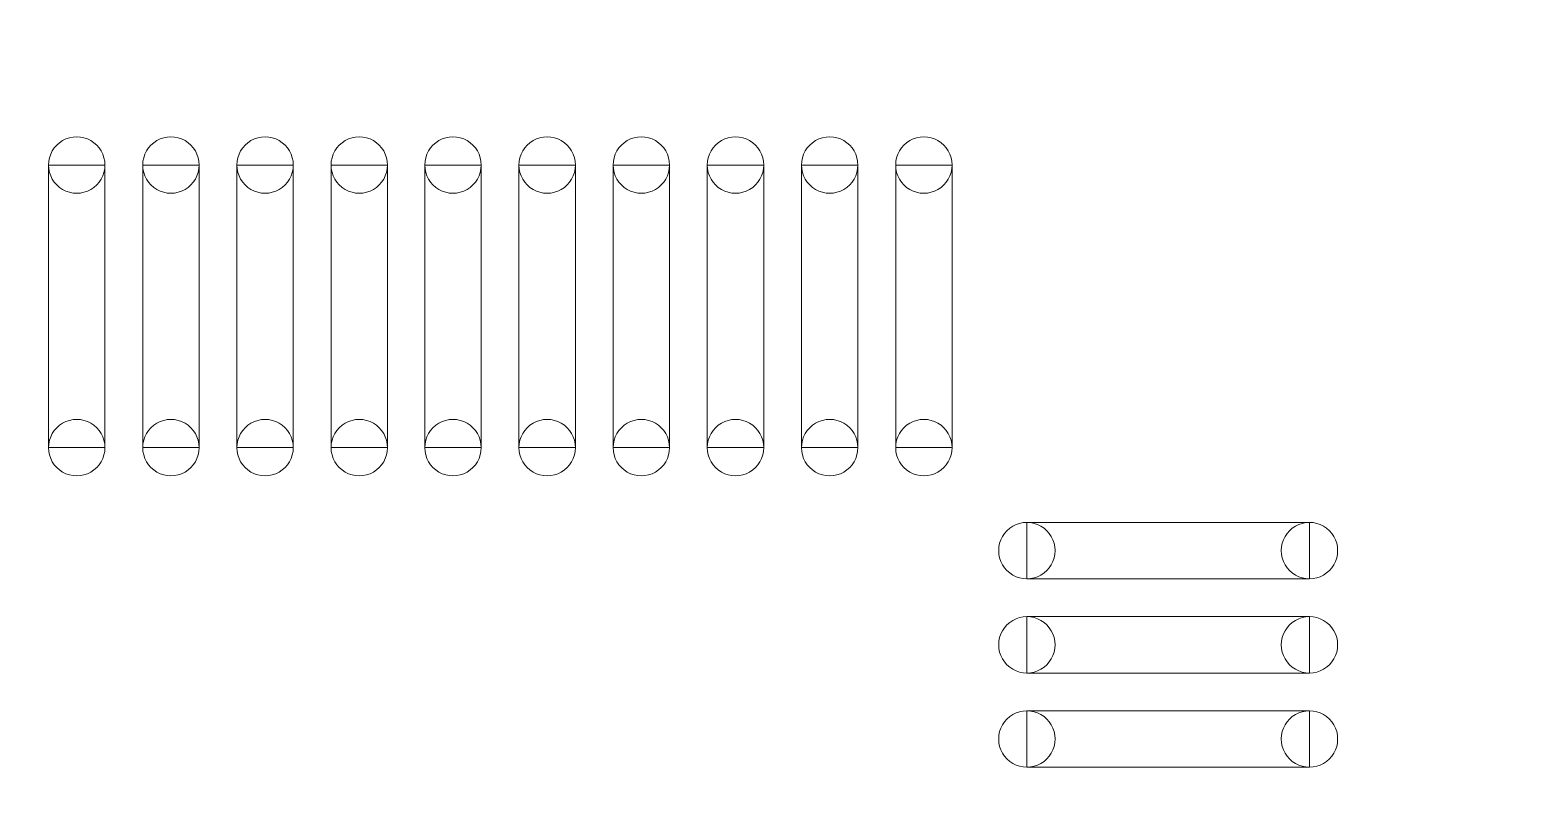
# Model space of a CAD drawing. Header units: millimetres. Extents: x -145 to 117, y -28 to 99.
# Drawn here: x 85.55 to 93.42, y 23.95 to 27.96 of the extents above; entities that cross this region are included whole.
import ezdxf

# ---------------------------------------------------------------- set-up
doc = ezdxf.new("R2010")
doc.units = ezdxf.units.MM
doc.header["$MEASUREMENT"] = 0
doc.layers.add('Layer 1', color=7, linetype='Continuous')

msp = doc.modelspace()

# ---------------------------------------------------------------- linework, layer by layer
at = {"layer": 'Layer 1', "color": 8, "lineweight": 9}
msp.add_open_spline([(117.0347, 99.4834), (117.0347, 99.4834), (-9.9653, 99.4834), (-9.9653, 99.4834), (-9.9653, 99.4834), (-9.9653, 99.4834), (-9.9653, -27.5166), (-9.9653, -27.5166), (-9.9653, -27.5166), (-9.9653, -27.5166), (117.0347, -27.5166), (117.0347, -27.5166), (117.0347, -27.5166), (117.0347, -27.5166), (117.0347, 99.4834), (117.0347, 99.4834)], degree=3, knots=[0, 0, 0, 0, 0.2, 0.2, 0.2, 0.2, 0.4, 0.4, 0.4, 0.4, 0.6, 0.6, 0.6, 0.6, 1, 1, 1, 1], dxfattribs=at)
at = {"layer": 'Layer 1', "lineweight": 9}
for points, knots in [([(85.6454, 27.2445), (85.6454, 27.2981), (85.6739, 27.3475), (85.7203, 27.3743), (85.7203, 27.3743), (85.7667, 27.4011), (85.8238, 27.4011), (85.8702, 27.3743), (85.8702, 27.3743), (85.9165, 27.3475), (85.9451, 27.2981), (85.9451, 27.2445)], [0, 0, 0, 0, 0.25, 0.25, 0.25, 0.25, 0.5, 0.5, 0.5, 0.5, 1, 1, 1, 1]), ([(86.1458, 27.2445), (86.1458, 27.2981), (86.1743, 27.3475), (86.2207, 27.3743), (86.2207, 27.3743), (86.2671, 27.4011), (86.3242, 27.4011), (86.3706, 27.3743), (86.3706, 27.3743), (86.4169, 27.3475), (86.4455, 27.2981), (86.4455, 27.2445)], [0, 0, 0, 0, 0.25, 0.25, 0.25, 0.25, 0.5, 0.5, 0.5, 0.5, 1, 1, 1, 1]), ([(86.6461, 27.2445), (86.6461, 27.2981), (86.6747, 27.3475), (86.7211, 27.3743), (86.7211, 27.3743), (86.7674, 27.4011), (86.8246, 27.4011), (86.8709, 27.3743), (86.8709, 27.3743), (86.9173, 27.3475), (86.9459, 27.2981), (86.9459, 27.2445)], [0, 0, 0, 0, 0.25, 0.25, 0.25, 0.25, 0.5, 0.5, 0.5, 0.5, 1, 1, 1, 1]), ([(87.1465, 27.2445), (87.1465, 27.2981), (87.1751, 27.3475), (87.2215, 27.3743), (87.2215, 27.3743), (87.2678, 27.4011), (87.3249, 27.4011), (87.3713, 27.3743), (87.3713, 27.3743), (87.4177, 27.3475), (87.4462, 27.2981), (87.4462, 27.2445)], [0, 0, 0, 0, 0.25, 0.25, 0.25, 0.25, 0.5, 0.5, 0.5, 0.5, 1, 1, 1, 1]), ([(87.6444, 27.2445), (87.6444, 27.2981), (87.6729, 27.3475), (87.7193, 27.3743), (87.7193, 27.3743), (87.7657, 27.4011), (87.8228, 27.4011), (87.8692, 27.3743), (87.8692, 27.3743), (87.9155, 27.3475), (87.9441, 27.2981), (87.9441, 27.2445)], [0, 0, 0, 0, 0.25, 0.25, 0.25, 0.25, 0.5, 0.5, 0.5, 0.5, 1, 1, 1, 1]), ([(88.1447, 27.2445), (88.1447, 27.2981), (88.1733, 27.3475), (88.2197, 27.3743), (88.2197, 27.3743), (88.266, 27.4011), (88.3232, 27.4011), (88.3695, 27.3743), (88.3695, 27.3743), (88.4159, 27.3475), (88.4445, 27.2981), (88.4445, 27.2445)], [0, 0, 0, 0, 0.25, 0.25, 0.25, 0.25, 0.5, 0.5, 0.5, 0.5, 1, 1, 1, 1]), ([(88.6451, 27.2445), (88.6451, 27.2981), (88.6737, 27.3475), (88.72, 27.3743), (88.72, 27.3743), (88.7664, 27.4011), (88.8235, 27.4011), (88.8699, 27.3743), (88.8699, 27.3743), (88.9163, 27.3475), (88.9448, 27.2981), (88.9448, 27.2445)], [0, 0, 0, 0, 0.25, 0.25, 0.25, 0.25, 0.5, 0.5, 0.5, 0.5, 1, 1, 1, 1]), ([(89.1455, 27.2445), (89.1455, 27.2981), (89.1741, 27.3475), (89.2204, 27.3743), (89.2204, 27.3743), (89.2668, 27.4011), (89.3239, 27.4011), (89.3703, 27.3743), (89.3703, 27.3743), (89.4167, 27.3475), (89.4452, 27.2981), (89.4452, 27.2445)], [0, 0, 0, 0, 0.25, 0.25, 0.25, 0.25, 0.5, 0.5, 0.5, 0.5, 1, 1, 1, 1]), ([(89.6459, 27.2445), (89.6459, 27.2981), (89.6744, 27.3475), (89.7208, 27.3743), (89.7208, 27.3743), (89.7672, 27.4011), (89.8243, 27.4011), (89.8707, 27.3743), (89.8707, 27.3743), (89.917, 27.3475), (89.9456, 27.2981), (89.9456, 27.2445)], [0, 0, 0, 0, 0.25, 0.25, 0.25, 0.25, 0.5, 0.5, 0.5, 0.5, 1, 1, 1, 1]), ([(90.1463, 27.2445), (90.1463, 27.2981), (90.1748, 27.3475), (90.2212, 27.3743), (90.2212, 27.3743), (90.2676, 27.4011), (90.3247, 27.4011), (90.371, 27.3743), (90.371, 27.3743), (90.4174, 27.3475), (90.446, 27.2981), (90.446, 27.2445)], [0, 0, 0, 0, 0.25, 0.25, 0.25, 0.25, 0.5, 0.5, 0.5, 0.5, 1, 1, 1, 1]), ([(85.9451, 25.7434), (85.9451, 25.7434), (85.6454, 25.7434), (85.6454, 25.7434), (85.6454, 25.7434), (85.6454, 25.7434), (85.6454, 27.2445), (85.6454, 27.2445), (85.6454, 27.2445), (85.6454, 27.2445), (85.9451, 27.2445), (85.9451, 27.2445), (85.9451, 27.2445), (85.9451, 27.2445), (85.9451, 25.7434), (85.9451, 25.7434)], [0, 0, 0, 0, 0.2, 0.2, 0.2, 0.2, 0.4, 0.4, 0.4, 0.4, 0.6, 0.6, 0.6, 0.6, 1, 1, 1, 1]), ([(85.9451, 27.2445), (85.9451, 27.191), (85.9165, 27.1415), (85.8702, 27.1147), (85.8702, 27.1147), (85.8238, 27.088), (85.7667, 27.088), (85.7203, 27.1147), (85.7203, 27.1147), (85.6739, 27.1415), (85.6454, 27.191), (85.6454, 27.2445)], [0, 0, 0, 0, 0.25, 0.25, 0.25, 0.25, 0.5, 0.5, 0.5, 0.5, 1, 1, 1, 1]), ([(85.7952, 27.2445), (85.7952, 27.2445), (85.7952, 27.2445), (85.7952, 27.2445), (85.7952, 27.2445), (85.7952, 27.2445), (85.7952, 27.2445), (85.7952, 27.2445), (85.7952, 27.2445), (85.7952, 27.2445), (85.7952, 27.2445), (85.7952, 27.2445)], [0, 0, 0, 0, 0.25, 0.25, 0.25, 0.25, 0.5, 0.5, 0.5, 0.5, 1, 1, 1, 1]), ([(85.7952, 27.2445), (85.7952, 27.2445), (85.7952, 27.2445), (85.7952, 27.2445), (85.7952, 27.2445), (85.7952, 27.2445), (85.7952, 27.2445), (85.7952, 27.2445), (85.7952, 27.2445), (85.7952, 27.2445), (85.7952, 27.2445), (85.7952, 27.2445)], [0, 0, 0, 0, 0.25, 0.25, 0.25, 0.25, 0.5, 0.5, 0.5, 0.5, 1, 1, 1, 1]), ([(86.4455, 25.7434), (86.4455, 25.7434), (86.1458, 25.7434), (86.1458, 25.7434), (86.1458, 25.7434), (86.1458, 25.7434), (86.1458, 27.2445), (86.1458, 27.2445), (86.1458, 27.2445), (86.1458, 27.2445), (86.4455, 27.2445), (86.4455, 27.2445), (86.4455, 27.2445), (86.4455, 27.2445), (86.4455, 25.7434), (86.4455, 25.7434)], [0, 0, 0, 0, 0.2, 0.2, 0.2, 0.2, 0.4, 0.4, 0.4, 0.4, 0.6, 0.6, 0.6, 0.6, 1, 1, 1, 1]), ([(86.4455, 27.2445), (86.4455, 27.191), (86.4169, 27.1415), (86.3706, 27.1147), (86.3706, 27.1147), (86.3242, 27.088), (86.2671, 27.088), (86.2207, 27.1147), (86.2207, 27.1147), (86.1743, 27.1415), (86.1458, 27.191), (86.1458, 27.2445)], [0, 0, 0, 0, 0.25, 0.25, 0.25, 0.25, 0.5, 0.5, 0.5, 0.5, 1, 1, 1, 1]), ([(86.2956, 27.2445), (86.2956, 27.2445), (86.2956, 27.2445), (86.2956, 27.2445), (86.2956, 27.2445), (86.2956, 27.2445), (86.2956, 27.2445), (86.2956, 27.2445), (86.2956, 27.2445), (86.2956, 27.2445), (86.2956, 27.2445), (86.2956, 27.2445)], [0, 0, 0, 0, 0.25, 0.25, 0.25, 0.25, 0.5, 0.5, 0.5, 0.5, 1, 1, 1, 1]), ([(86.2956, 27.2445), (86.2956, 27.2445), (86.2956, 27.2445), (86.2956, 27.2445), (86.2956, 27.2445), (86.2956, 27.2445), (86.2956, 27.2445), (86.2956, 27.2445), (86.2956, 27.2445), (86.2956, 27.2445), (86.2956, 27.2445), (86.2956, 27.2445)], [0, 0, 0, 0, 0.25, 0.25, 0.25, 0.25, 0.5, 0.5, 0.5, 0.5, 1, 1, 1, 1]), ([(86.9459, 25.7434), (86.9459, 25.7434), (86.6461, 25.7434), (86.6461, 25.7434), (86.6461, 25.7434), (86.6461, 25.7434), (86.6461, 27.2445), (86.6461, 27.2445), (86.6461, 27.2445), (86.6461, 27.2445), (86.9459, 27.2445), (86.9459, 27.2445), (86.9459, 27.2445), (86.9459, 27.2445), (86.9459, 25.7434), (86.9459, 25.7434)], [0, 0, 0, 0, 0.2, 0.2, 0.2, 0.2, 0.4, 0.4, 0.4, 0.4, 0.6, 0.6, 0.6, 0.6, 1, 1, 1, 1]), ([(86.9459, 27.2445), (86.9459, 27.191), (86.9173, 27.1415), (86.8709, 27.1147), (86.8709, 27.1147), (86.8246, 27.088), (86.7674, 27.088), (86.7211, 27.1147), (86.7211, 27.1147), (86.6747, 27.1415), (86.6461, 27.191), (86.6461, 27.2445)], [0, 0, 0, 0, 0.25, 0.25, 0.25, 0.25, 0.5, 0.5, 0.5, 0.5, 1, 1, 1, 1]), ([(86.796, 27.2445), (86.796, 27.2445), (86.796, 27.2445), (86.796, 27.2445), (86.796, 27.2445), (86.796, 27.2445), (86.796, 27.2445), (86.796, 27.2445), (86.796, 27.2445), (86.796, 27.2445), (86.796, 27.2445), (86.796, 27.2445)], [0, 0, 0, 0, 0.25, 0.25, 0.25, 0.25, 0.5, 0.5, 0.5, 0.5, 1, 1, 1, 1]), ([(86.796, 27.2445), (86.796, 27.2445), (86.796, 27.2445), (86.796, 27.2445), (86.796, 27.2445), (86.796, 27.2445), (86.796, 27.2445), (86.796, 27.2445), (86.796, 27.2445), (86.796, 27.2445), (86.796, 27.2445), (86.796, 27.2445)], [0, 0, 0, 0, 0.25, 0.25, 0.25, 0.25, 0.5, 0.5, 0.5, 0.5, 1, 1, 1, 1]), ([(87.4462, 25.7434), (87.4462, 25.7434), (87.1465, 25.7434), (87.1465, 25.7434), (87.1465, 25.7434), (87.1465, 25.7434), (87.1465, 27.2445), (87.1465, 27.2445), (87.1465, 27.2445), (87.1465, 27.2445), (87.4462, 27.2445), (87.4462, 27.2445), (87.4462, 27.2445), (87.4462, 27.2445), (87.4462, 25.7434), (87.4462, 25.7434)], [0, 0, 0, 0, 0.2, 0.2, 0.2, 0.2, 0.4, 0.4, 0.4, 0.4, 0.6, 0.6, 0.6, 0.6, 1, 1, 1, 1]), ([(87.4462, 27.2445), (87.4462, 27.191), (87.4177, 27.1415), (87.3713, 27.1147), (87.3713, 27.1147), (87.3249, 27.088), (87.2678, 27.088), (87.2215, 27.1147), (87.2215, 27.1147), (87.1751, 27.1415), (87.1465, 27.191), (87.1465, 27.2445)], [0, 0, 0, 0, 0.25, 0.25, 0.25, 0.25, 0.5, 0.5, 0.5, 0.5, 1, 1, 1, 1]), ([(87.2964, 27.2445), (87.2964, 27.2445), (87.2964, 27.2445), (87.2964, 27.2445), (87.2964, 27.2445), (87.2964, 27.2445), (87.2964, 27.2445), (87.2964, 27.2445), (87.2964, 27.2445), (87.2964, 27.2445), (87.2964, 27.2445), (87.2964, 27.2445)], [0, 0, 0, 0, 0.25, 0.25, 0.25, 0.25, 0.5, 0.5, 0.5, 0.5, 1, 1, 1, 1]), ([(87.2964, 27.2445), (87.2964, 27.2445), (87.2964, 27.2445), (87.2964, 27.2445), (87.2964, 27.2445), (87.2964, 27.2445), (87.2964, 27.2445), (87.2964, 27.2445), (87.2964, 27.2445), (87.2964, 27.2445), (87.2964, 27.2445), (87.2964, 27.2445)], [0, 0, 0, 0, 0.25, 0.25, 0.25, 0.25, 0.5, 0.5, 0.5, 0.5, 1, 1, 1, 1]), ([(87.9441, 25.7434), (87.9441, 25.7434), (87.6444, 25.7434), (87.6444, 25.7434), (87.6444, 25.7434), (87.6444, 25.7434), (87.6444, 27.2445), (87.6444, 27.2445), (87.6444, 27.2445), (87.6444, 27.2445), (87.9441, 27.2445), (87.9441, 27.2445), (87.9441, 27.2445), (87.9441, 27.2445), (87.9441, 25.7434), (87.9441, 25.7434)], [0, 0, 0, 0, 0.2, 0.2, 0.2, 0.2, 0.4, 0.4, 0.4, 0.4, 0.6, 0.6, 0.6, 0.6, 1, 1, 1, 1]), ([(87.9441, 27.2445), (87.9441, 27.191), (87.9155, 27.1415), (87.8692, 27.1147), (87.8692, 27.1147), (87.8228, 27.088), (87.7657, 27.088), (87.7193, 27.1147), (87.7193, 27.1147), (87.6729, 27.1415), (87.6444, 27.191), (87.6444, 27.2445)], [0, 0, 0, 0, 0.25, 0.25, 0.25, 0.25, 0.5, 0.5, 0.5, 0.5, 1, 1, 1, 1]), ([(87.7942, 27.2445), (87.7942, 27.2445), (87.7942, 27.2445), (87.7942, 27.2445), (87.7942, 27.2445), (87.7942, 27.2445), (87.7942, 27.2445), (87.7942, 27.2445), (87.7942, 27.2445), (87.7942, 27.2445), (87.7942, 27.2445), (87.7942, 27.2445)], [0, 0, 0, 0, 0.25, 0.25, 0.25, 0.25, 0.5, 0.5, 0.5, 0.5, 1, 1, 1, 1]), ([(87.7942, 27.2445), (87.7942, 27.2445), (87.7942, 27.2445), (87.7942, 27.2445), (87.7942, 27.2445), (87.7942, 27.2445), (87.7942, 27.2445), (87.7942, 27.2445), (87.7942, 27.2445), (87.7942, 27.2445), (87.7942, 27.2445), (87.7942, 27.2445)], [0, 0, 0, 0, 0.25, 0.25, 0.25, 0.25, 0.5, 0.5, 0.5, 0.5, 1, 1, 1, 1]), ([(88.4445, 25.7434), (88.4445, 25.7434), (88.1447, 25.7434), (88.1447, 25.7434), (88.1447, 25.7434), (88.1447, 25.7434), (88.1447, 27.2445), (88.1447, 27.2445), (88.1447, 27.2445), (88.1447, 27.2445), (88.4445, 27.2445), (88.4445, 27.2445), (88.4445, 27.2445), (88.4445, 27.2445), (88.4445, 25.7434), (88.4445, 25.7434)], [0, 0, 0, 0, 0.2, 0.2, 0.2, 0.2, 0.4, 0.4, 0.4, 0.4, 0.6, 0.6, 0.6, 0.6, 1, 1, 1, 1]), ([(88.4445, 27.2445), (88.4445, 27.191), (88.4159, 27.1415), (88.3695, 27.1147), (88.3695, 27.1147), (88.3232, 27.088), (88.266, 27.088), (88.2197, 27.1147), (88.2197, 27.1147), (88.1733, 27.1415), (88.1447, 27.191), (88.1447, 27.2445)], [0, 0, 0, 0, 0.25, 0.25, 0.25, 0.25, 0.5, 0.5, 0.5, 0.5, 1, 1, 1, 1]), ([(88.2946, 27.2445), (88.2946, 27.2445), (88.2946, 27.2445), (88.2946, 27.2445), (88.2946, 27.2445), (88.2946, 27.2445), (88.2946, 27.2445), (88.2946, 27.2445), (88.2946, 27.2445), (88.2946, 27.2445), (88.2946, 27.2445), (88.2946, 27.2445)], [0, 0, 0, 0, 0.25, 0.25, 0.25, 0.25, 0.5, 0.5, 0.5, 0.5, 1, 1, 1, 1]), ([(88.2946, 27.2445), (88.2946, 27.2445), (88.2946, 27.2445), (88.2946, 27.2445), (88.2946, 27.2445), (88.2946, 27.2445), (88.2946, 27.2445), (88.2946, 27.2445), (88.2946, 27.2445), (88.2946, 27.2445), (88.2946, 27.2445), (88.2946, 27.2445)], [0, 0, 0, 0, 0.25, 0.25, 0.25, 0.25, 0.5, 0.5, 0.5, 0.5, 1, 1, 1, 1]), ([(88.9448, 25.7434), (88.9448, 25.7434), (88.6451, 25.7434), (88.6451, 25.7434), (88.6451, 25.7434), (88.6451, 25.7434), (88.6451, 27.2445), (88.6451, 27.2445), (88.6451, 27.2445), (88.6451, 27.2445), (88.9448, 27.2445), (88.9448, 27.2445), (88.9448, 27.2445), (88.9448, 27.2445), (88.9448, 25.7434), (88.9448, 25.7434)], [0, 0, 0, 0, 0.2, 0.2, 0.2, 0.2, 0.4, 0.4, 0.4, 0.4, 0.6, 0.6, 0.6, 0.6, 1, 1, 1, 1]), ([(88.9448, 27.2445), (88.9448, 27.191), (88.9163, 27.1415), (88.8699, 27.1147), (88.8699, 27.1147), (88.8235, 27.088), (88.7664, 27.088), (88.72, 27.1147), (88.72, 27.1147), (88.6737, 27.1415), (88.6451, 27.191), (88.6451, 27.2445)], [0, 0, 0, 0, 0.25, 0.25, 0.25, 0.25, 0.5, 0.5, 0.5, 0.5, 1, 1, 1, 1]), ([(88.795, 27.2445), (88.795, 27.2445), (88.795, 27.2445), (88.795, 27.2445), (88.795, 27.2445), (88.795, 27.2445), (88.795, 27.2445), (88.795, 27.2445), (88.795, 27.2445), (88.795, 27.2445), (88.795, 27.2445), (88.795, 27.2445)], [0, 0, 0, 0, 0.25, 0.25, 0.25, 0.25, 0.5, 0.5, 0.5, 0.5, 1, 1, 1, 1]), ([(88.795, 27.2445), (88.795, 27.2445), (88.795, 27.2445), (88.795, 27.2445), (88.795, 27.2445), (88.795, 27.2445), (88.795, 27.2445), (88.795, 27.2445), (88.795, 27.2445), (88.795, 27.2445), (88.795, 27.2445), (88.795, 27.2445)], [0, 0, 0, 0, 0.25, 0.25, 0.25, 0.25, 0.5, 0.5, 0.5, 0.5, 1, 1, 1, 1]), ([(89.4452, 25.7434), (89.4452, 25.7434), (89.1455, 25.7434), (89.1455, 25.7434), (89.1455, 25.7434), (89.1455, 25.7434), (89.1455, 27.2445), (89.1455, 27.2445), (89.1455, 27.2445), (89.1455, 27.2445), (89.4452, 27.2445), (89.4452, 27.2445), (89.4452, 27.2445), (89.4452, 27.2445), (89.4452, 25.7434), (89.4452, 25.7434)], [0, 0, 0, 0, 0.2, 0.2, 0.2, 0.2, 0.4, 0.4, 0.4, 0.4, 0.6, 0.6, 0.6, 0.6, 1, 1, 1, 1]), ([(89.4452, 27.2445), (89.4452, 27.191), (89.4167, 27.1415), (89.3703, 27.1147), (89.3703, 27.1147), (89.3239, 27.088), (89.2668, 27.088), (89.2204, 27.1147), (89.2204, 27.1147), (89.1741, 27.1415), (89.1455, 27.191), (89.1455, 27.2445)], [0, 0, 0, 0, 0.25, 0.25, 0.25, 0.25, 0.5, 0.5, 0.5, 0.5, 1, 1, 1, 1]), ([(89.2954, 27.2445), (89.2954, 27.2445), (89.2954, 27.2445), (89.2954, 27.2445), (89.2954, 27.2445), (89.2954, 27.2445), (89.2954, 27.2445), (89.2954, 27.2445), (89.2954, 27.2445), (89.2954, 27.2445), (89.2954, 27.2445), (89.2954, 27.2445)], [0, 0, 0, 0, 0.25, 0.25, 0.25, 0.25, 0.5, 0.5, 0.5, 0.5, 1, 1, 1, 1]), ([(89.2954, 27.2445), (89.2954, 27.2445), (89.2954, 27.2445), (89.2954, 27.2445), (89.2954, 27.2445), (89.2954, 27.2445), (89.2954, 27.2445), (89.2954, 27.2445), (89.2954, 27.2445), (89.2954, 27.2445), (89.2954, 27.2445), (89.2954, 27.2445)], [0, 0, 0, 0, 0.25, 0.25, 0.25, 0.25, 0.5, 0.5, 0.5, 0.5, 1, 1, 1, 1]), ([(89.9456, 25.7434), (89.9456, 25.7434), (89.6459, 25.7434), (89.6459, 25.7434), (89.6459, 25.7434), (89.6459, 25.7434), (89.6459, 27.2445), (89.6459, 27.2445), (89.6459, 27.2445), (89.6459, 27.2445), (89.9456, 27.2445), (89.9456, 27.2445), (89.9456, 27.2445), (89.9456, 27.2445), (89.9456, 25.7434), (89.9456, 25.7434)], [0, 0, 0, 0, 0.2, 0.2, 0.2, 0.2, 0.4, 0.4, 0.4, 0.4, 0.6, 0.6, 0.6, 0.6, 1, 1, 1, 1]), ([(89.9456, 27.2445), (89.9456, 27.191), (89.917, 27.1415), (89.8707, 27.1147), (89.8707, 27.1147), (89.8243, 27.088), (89.7672, 27.088), (89.7208, 27.1147), (89.7208, 27.1147), (89.6744, 27.1415), (89.6459, 27.191), (89.6459, 27.2445)], [0, 0, 0, 0, 0.25, 0.25, 0.25, 0.25, 0.5, 0.5, 0.5, 0.5, 1, 1, 1, 1]), ([(89.7957, 27.2445), (89.7957, 27.2445), (89.7957, 27.2445), (89.7957, 27.2445), (89.7957, 27.2445), (89.7957, 27.2445), (89.7957, 27.2445), (89.7957, 27.2445), (89.7957, 27.2445), (89.7957, 27.2445), (89.7957, 27.2445), (89.7957, 27.2445)], [0, 0, 0, 0, 0.25, 0.25, 0.25, 0.25, 0.5, 0.5, 0.5, 0.5, 1, 1, 1, 1]), ([(89.7957, 27.2445), (89.7957, 27.2445), (89.7957, 27.2445), (89.7957, 27.2445), (89.7957, 27.2445), (89.7957, 27.2445), (89.7957, 27.2445), (89.7957, 27.2445), (89.7957, 27.2445), (89.7957, 27.2445), (89.7957, 27.2445), (89.7957, 27.2445)], [0, 0, 0, 0, 0.25, 0.25, 0.25, 0.25, 0.5, 0.5, 0.5, 0.5, 1, 1, 1, 1]), ([(90.446, 25.7434), (90.446, 25.7434), (90.1463, 25.7434), (90.1463, 25.7434), (90.1463, 25.7434), (90.1463, 25.7434), (90.1463, 27.2445), (90.1463, 27.2445), (90.1463, 27.2445), (90.1463, 27.2445), (90.446, 27.2445), (90.446, 27.2445), (90.446, 27.2445), (90.446, 27.2445), (90.446, 25.7434), (90.446, 25.7434)], [0, 0, 0, 0, 0.2, 0.2, 0.2, 0.2, 0.4, 0.4, 0.4, 0.4, 0.6, 0.6, 0.6, 0.6, 1, 1, 1, 1]), ([(90.446, 27.2445), (90.446, 27.191), (90.4174, 27.1415), (90.371, 27.1147), (90.371, 27.1147), (90.3247, 27.088), (90.2676, 27.088), (90.2212, 27.1147), (90.2212, 27.1147), (90.1748, 27.1415), (90.1463, 27.191), (90.1463, 27.2445)], [0, 0, 0, 0, 0.25, 0.25, 0.25, 0.25, 0.5, 0.5, 0.5, 0.5, 1, 1, 1, 1]), ([(90.2961, 27.2445), (90.2961, 27.2445), (90.2961, 27.2445), (90.2961, 27.2445), (90.2961, 27.2445), (90.2961, 27.2445), (90.2961, 27.2445), (90.2961, 27.2445), (90.2961, 27.2445), (90.2961, 27.2445), (90.2961, 27.2445), (90.2961, 27.2445)], [0, 0, 0, 0, 0.25, 0.25, 0.25, 0.25, 0.5, 0.5, 0.5, 0.5, 1, 1, 1, 1]), ([(90.2961, 27.2445), (90.2961, 27.2445), (90.2961, 27.2445), (90.2961, 27.2445), (90.2961, 27.2445), (90.2961, 27.2445), (90.2961, 27.2445), (90.2961, 27.2445), (90.2961, 27.2445), (90.2961, 27.2445), (90.2961, 27.2445), (90.2961, 27.2445)], [0, 0, 0, 0, 0.25, 0.25, 0.25, 0.25, 0.5, 0.5, 0.5, 0.5, 1, 1, 1, 1]), ([(85.6454, 25.7434), (85.6454, 25.7969), (85.6739, 25.8464), (85.7203, 25.8732), (85.7203, 25.8732), (85.7667, 25.8999), (85.8238, 25.8999), (85.8702, 25.8732), (85.8702, 25.8732), (85.9165, 25.8464), (85.9451, 25.7969), (85.9451, 25.7434)], [0, 0, 0, 0, 0.25, 0.25, 0.25, 0.25, 0.5, 0.5, 0.5, 0.5, 1, 1, 1, 1]), ([(86.1458, 25.7434), (86.1458, 25.7969), (86.1743, 25.8464), (86.2207, 25.8732), (86.2207, 25.8732), (86.2671, 25.8999), (86.3242, 25.8999), (86.3706, 25.8732), (86.3706, 25.8732), (86.4169, 25.8464), (86.4455, 25.7969), (86.4455, 25.7434)], [0, 0, 0, 0, 0.25, 0.25, 0.25, 0.25, 0.5, 0.5, 0.5, 0.5, 1, 1, 1, 1]), ([(86.6461, 25.7434), (86.6461, 25.7969), (86.6747, 25.8464), (86.7211, 25.8732), (86.7211, 25.8732), (86.7674, 25.8999), (86.8246, 25.8999), (86.8709, 25.8732), (86.8709, 25.8732), (86.9173, 25.8464), (86.9459, 25.7969), (86.9459, 25.7434)], [0, 0, 0, 0, 0.25, 0.25, 0.25, 0.25, 0.5, 0.5, 0.5, 0.5, 1, 1, 1, 1]), ([(87.1465, 25.7434), (87.1465, 25.7969), (87.1751, 25.8464), (87.2215, 25.8732), (87.2215, 25.8732), (87.2678, 25.8999), (87.3249, 25.8999), (87.3713, 25.8732), (87.3713, 25.8732), (87.4177, 25.8464), (87.4462, 25.7969), (87.4462, 25.7434)], [0, 0, 0, 0, 0.25, 0.25, 0.25, 0.25, 0.5, 0.5, 0.5, 0.5, 1, 1, 1, 1]), ([(87.6444, 25.7434), (87.6444, 25.7969), (87.6729, 25.8464), (87.7193, 25.8732), (87.7193, 25.8732), (87.7657, 25.8999), (87.8228, 25.8999), (87.8692, 25.8732), (87.8692, 25.8732), (87.9155, 25.8464), (87.9441, 25.7969), (87.9441, 25.7434)], [0, 0, 0, 0, 0.25, 0.25, 0.25, 0.25, 0.5, 0.5, 0.5, 0.5, 1, 1, 1, 1]), ([(88.1447, 25.7434), (88.1447, 25.7969), (88.1733, 25.8464), (88.2197, 25.8732), (88.2197, 25.8732), (88.266, 25.8999), (88.3232, 25.8999), (88.3695, 25.8732), (88.3695, 25.8732), (88.4159, 25.8464), (88.4445, 25.7969), (88.4445, 25.7434)], [0, 0, 0, 0, 0.25, 0.25, 0.25, 0.25, 0.5, 0.5, 0.5, 0.5, 1, 1, 1, 1]), ([(88.6451, 25.7434), (88.6451, 25.7969), (88.6737, 25.8464), (88.72, 25.8732), (88.72, 25.8732), (88.7664, 25.8999), (88.8235, 25.8999), (88.8699, 25.8732), (88.8699, 25.8732), (88.9163, 25.8464), (88.9448, 25.7969), (88.9448, 25.7434)], [0, 0, 0, 0, 0.25, 0.25, 0.25, 0.25, 0.5, 0.5, 0.5, 0.5, 1, 1, 1, 1]), ([(89.1455, 25.7434), (89.1455, 25.7969), (89.1741, 25.8464), (89.2204, 25.8732), (89.2204, 25.8732), (89.2668, 25.8999), (89.3239, 25.8999), (89.3703, 25.8732), (89.3703, 25.8732), (89.4167, 25.8464), (89.4452, 25.7969), (89.4452, 25.7434)], [0, 0, 0, 0, 0.25, 0.25, 0.25, 0.25, 0.5, 0.5, 0.5, 0.5, 1, 1, 1, 1]), ([(89.6459, 25.7434), (89.6459, 25.7969), (89.6744, 25.8464), (89.7208, 25.8732), (89.7208, 25.8732), (89.7672, 25.8999), (89.8243, 25.8999), (89.8707, 25.8732), (89.8707, 25.8732), (89.917, 25.8464), (89.9456, 25.7969), (89.9456, 25.7434)], [0, 0, 0, 0, 0.25, 0.25, 0.25, 0.25, 0.5, 0.5, 0.5, 0.5, 1, 1, 1, 1]), ([(90.1463, 25.7434), (90.1463, 25.7969), (90.1748, 25.8464), (90.2212, 25.8732), (90.2212, 25.8732), (90.2676, 25.8999), (90.3247, 25.8999), (90.371, 25.8732), (90.371, 25.8732), (90.4174, 25.8464), (90.446, 25.7969), (90.446, 25.7434)], [0, 0, 0, 0, 0.25, 0.25, 0.25, 0.25, 0.5, 0.5, 0.5, 0.5, 1, 1, 1, 1]), ([(85.9451, 25.7434), (85.9451, 25.6899), (85.9165, 25.6404), (85.8702, 25.6136), (85.8702, 25.6136), (85.8238, 25.5868), (85.7667, 25.5868), (85.7203, 25.6136), (85.7203, 25.6136), (85.6739, 25.6404), (85.6454, 25.6899), (85.6454, 25.7434)], [0, 0, 0, 0, 0.25, 0.25, 0.25, 0.25, 0.5, 0.5, 0.5, 0.5, 1, 1, 1, 1]), ([(85.7952, 25.7434), (85.7952, 25.7434), (85.7952, 25.7434), (85.7952, 25.7434), (85.7952, 25.7434), (85.7952, 25.7434), (85.7952, 25.7434), (85.7952, 25.7434), (85.7952, 25.7434), (85.7952, 25.7434), (85.7952, 25.7434), (85.7952, 25.7434)], [0, 0, 0, 0, 0.25, 0.25, 0.25, 0.25, 0.5, 0.5, 0.5, 0.5, 1, 1, 1, 1]), ([(85.7952, 25.7434), (85.7952, 25.7434), (85.7952, 25.7434), (85.7952, 25.7434), (85.7952, 25.7434), (85.7952, 25.7434), (85.7952, 25.7434), (85.7952, 25.7434), (85.7952, 25.7434), (85.7952, 25.7434), (85.7952, 25.7434), (85.7952, 25.7434)], [0, 0, 0, 0, 0.25, 0.25, 0.25, 0.25, 0.5, 0.5, 0.5, 0.5, 1, 1, 1, 1]), ([(86.4455, 25.7434), (86.4455, 25.6899), (86.4169, 25.6404), (86.3706, 25.6136), (86.3706, 25.6136), (86.3242, 25.5868), (86.2671, 25.5868), (86.2207, 25.6136), (86.2207, 25.6136), (86.1743, 25.6404), (86.1458, 25.6899), (86.1458, 25.7434)], [0, 0, 0, 0, 0.25, 0.25, 0.25, 0.25, 0.5, 0.5, 0.5, 0.5, 1, 1, 1, 1]), ([(86.2956, 25.7434), (86.2956, 25.7434), (86.2956, 25.7434), (86.2956, 25.7434), (86.2956, 25.7434), (86.2956, 25.7434), (86.2956, 25.7434), (86.2956, 25.7434), (86.2956, 25.7434), (86.2956, 25.7434), (86.2956, 25.7434), (86.2956, 25.7434)], [0, 0, 0, 0, 0.25, 0.25, 0.25, 0.25, 0.5, 0.5, 0.5, 0.5, 1, 1, 1, 1]), ([(86.2956, 25.7434), (86.2956, 25.7434), (86.2956, 25.7434), (86.2956, 25.7434), (86.2956, 25.7434), (86.2956, 25.7434), (86.2956, 25.7434), (86.2956, 25.7434), (86.2956, 25.7434), (86.2956, 25.7434), (86.2956, 25.7434), (86.2956, 25.7434)], [0, 0, 0, 0, 0.25, 0.25, 0.25, 0.25, 0.5, 0.5, 0.5, 0.5, 1, 1, 1, 1]), ([(86.9459, 25.7434), (86.9459, 25.6899), (86.9173, 25.6404), (86.8709, 25.6136), (86.8709, 25.6136), (86.8246, 25.5868), (86.7674, 25.5868), (86.7211, 25.6136), (86.7211, 25.6136), (86.6747, 25.6404), (86.6461, 25.6899), (86.6461, 25.7434)], [0, 0, 0, 0, 0.25, 0.25, 0.25, 0.25, 0.5, 0.5, 0.5, 0.5, 1, 1, 1, 1]), ([(86.796, 25.7434), (86.796, 25.7434), (86.796, 25.7434), (86.796, 25.7434), (86.796, 25.7434), (86.796, 25.7434), (86.796, 25.7434), (86.796, 25.7434), (86.796, 25.7434), (86.796, 25.7434), (86.796, 25.7434), (86.796, 25.7434)], [0, 0, 0, 0, 0.25, 0.25, 0.25, 0.25, 0.5, 0.5, 0.5, 0.5, 1, 1, 1, 1]), ([(86.796, 25.7434), (86.796, 25.7434), (86.796, 25.7434), (86.796, 25.7434), (86.796, 25.7434), (86.796, 25.7434), (86.796, 25.7434), (86.796, 25.7434), (86.796, 25.7434), (86.796, 25.7434), (86.796, 25.7434), (86.796, 25.7434)], [0, 0, 0, 0, 0.25, 0.25, 0.25, 0.25, 0.5, 0.5, 0.5, 0.5, 1, 1, 1, 1]), ([(87.4462, 25.7434), (87.4462, 25.6899), (87.4177, 25.6404), (87.3713, 25.6136), (87.3713, 25.6136), (87.3249, 25.5868), (87.2678, 25.5868), (87.2215, 25.6136), (87.2215, 25.6136), (87.1751, 25.6404), (87.1465, 25.6899), (87.1465, 25.7434)], [0, 0, 0, 0, 0.25, 0.25, 0.25, 0.25, 0.5, 0.5, 0.5, 0.5, 1, 1, 1, 1]), ([(87.2964, 25.7434), (87.2964, 25.7434), (87.2964, 25.7434), (87.2964, 25.7434), (87.2964, 25.7434), (87.2964, 25.7434), (87.2964, 25.7434), (87.2964, 25.7434), (87.2964, 25.7434), (87.2964, 25.7434), (87.2964, 25.7434), (87.2964, 25.7434)], [0, 0, 0, 0, 0.25, 0.25, 0.25, 0.25, 0.5, 0.5, 0.5, 0.5, 1, 1, 1, 1]), ([(87.2964, 25.7434), (87.2964, 25.7434), (87.2964, 25.7434), (87.2964, 25.7434), (87.2964, 25.7434), (87.2964, 25.7434), (87.2964, 25.7434), (87.2964, 25.7434), (87.2964, 25.7434), (87.2964, 25.7434), (87.2964, 25.7434), (87.2964, 25.7434)], [0, 0, 0, 0, 0.25, 0.25, 0.25, 0.25, 0.5, 0.5, 0.5, 0.5, 1, 1, 1, 1]), ([(87.9441, 25.7434), (87.9441, 25.6899), (87.9155, 25.6404), (87.8692, 25.6136), (87.8692, 25.6136), (87.8228, 25.5868), (87.7657, 25.5868), (87.7193, 25.6136), (87.7193, 25.6136), (87.6729, 25.6404), (87.6444, 25.6899), (87.6444, 25.7434)], [0, 0, 0, 0, 0.25, 0.25, 0.25, 0.25, 0.5, 0.5, 0.5, 0.5, 1, 1, 1, 1]), ([(87.7942, 25.7434), (87.7942, 25.7434), (87.7942, 25.7434), (87.7942, 25.7434), (87.7942, 25.7434), (87.7942, 25.7434), (87.7942, 25.7434), (87.7942, 25.7434), (87.7942, 25.7434), (87.7942, 25.7434), (87.7942, 25.7434), (87.7942, 25.7434)], [0, 0, 0, 0, 0.25, 0.25, 0.25, 0.25, 0.5, 0.5, 0.5, 0.5, 1, 1, 1, 1]), ([(87.7942, 25.7434), (87.7942, 25.7434), (87.7942, 25.7434), (87.7942, 25.7434), (87.7942, 25.7434), (87.7942, 25.7434), (87.7942, 25.7434), (87.7942, 25.7434), (87.7942, 25.7434), (87.7942, 25.7434), (87.7942, 25.7434), (87.7942, 25.7434)], [0, 0, 0, 0, 0.25, 0.25, 0.25, 0.25, 0.5, 0.5, 0.5, 0.5, 1, 1, 1, 1]), ([(88.4445, 25.7434), (88.4445, 25.6899), (88.4159, 25.6404), (88.3695, 25.6136), (88.3695, 25.6136), (88.3232, 25.5868), (88.266, 25.5868), (88.2197, 25.6136), (88.2197, 25.6136), (88.1733, 25.6404), (88.1447, 25.6899), (88.1447, 25.7434)], [0, 0, 0, 0, 0.25, 0.25, 0.25, 0.25, 0.5, 0.5, 0.5, 0.5, 1, 1, 1, 1]), ([(88.2946, 25.7434), (88.2946, 25.7434), (88.2946, 25.7434), (88.2946, 25.7434), (88.2946, 25.7434), (88.2946, 25.7434), (88.2946, 25.7434), (88.2946, 25.7434), (88.2946, 25.7434), (88.2946, 25.7434), (88.2946, 25.7434), (88.2946, 25.7434)], [0, 0, 0, 0, 0.25, 0.25, 0.25, 0.25, 0.5, 0.5, 0.5, 0.5, 1, 1, 1, 1]), ([(88.2946, 25.7434), (88.2946, 25.7434), (88.2946, 25.7434), (88.2946, 25.7434), (88.2946, 25.7434), (88.2946, 25.7434), (88.2946, 25.7434), (88.2946, 25.7434), (88.2946, 25.7434), (88.2946, 25.7434), (88.2946, 25.7434), (88.2946, 25.7434)], [0, 0, 0, 0, 0.25, 0.25, 0.25, 0.25, 0.5, 0.5, 0.5, 0.5, 1, 1, 1, 1]), ([(88.9448, 25.7434), (88.9448, 25.6899), (88.9163, 25.6404), (88.8699, 25.6136), (88.8699, 25.6136), (88.8235, 25.5868), (88.7664, 25.5868), (88.72, 25.6136), (88.72, 25.6136), (88.6737, 25.6404), (88.6451, 25.6899), (88.6451, 25.7434)], [0, 0, 0, 0, 0.25, 0.25, 0.25, 0.25, 0.5, 0.5, 0.5, 0.5, 1, 1, 1, 1]), ([(88.795, 25.7434), (88.795, 25.7434), (88.795, 25.7434), (88.795, 25.7434), (88.795, 25.7434), (88.795, 25.7434), (88.795, 25.7434), (88.795, 25.7434), (88.795, 25.7434), (88.795, 25.7434), (88.795, 25.7434), (88.795, 25.7434)], [0, 0, 0, 0, 0.25, 0.25, 0.25, 0.25, 0.5, 0.5, 0.5, 0.5, 1, 1, 1, 1]), ([(88.795, 25.7434), (88.795, 25.7434), (88.795, 25.7434), (88.795, 25.7434), (88.795, 25.7434), (88.795, 25.7434), (88.795, 25.7434), (88.795, 25.7434), (88.795, 25.7434), (88.795, 25.7434), (88.795, 25.7434), (88.795, 25.7434)], [0, 0, 0, 0, 0.25, 0.25, 0.25, 0.25, 0.5, 0.5, 0.5, 0.5, 1, 1, 1, 1]), ([(89.4452, 25.7434), (89.4452, 25.6899), (89.4167, 25.6404), (89.3703, 25.6136), (89.3703, 25.6136), (89.3239, 25.5868), (89.2668, 25.5868), (89.2204, 25.6136), (89.2204, 25.6136), (89.1741, 25.6404), (89.1455, 25.6899), (89.1455, 25.7434)], [0, 0, 0, 0, 0.25, 0.25, 0.25, 0.25, 0.5, 0.5, 0.5, 0.5, 1, 1, 1, 1]), ([(89.2954, 25.7434), (89.2954, 25.7434), (89.2954, 25.7434), (89.2954, 25.7434), (89.2954, 25.7434), (89.2954, 25.7434), (89.2954, 25.7434), (89.2954, 25.7434), (89.2954, 25.7434), (89.2954, 25.7434), (89.2954, 25.7434), (89.2954, 25.7434)], [0, 0, 0, 0, 0.25, 0.25, 0.25, 0.25, 0.5, 0.5, 0.5, 0.5, 1, 1, 1, 1]), ([(89.2954, 25.7434), (89.2954, 25.7434), (89.2954, 25.7434), (89.2954, 25.7434), (89.2954, 25.7434), (89.2954, 25.7434), (89.2954, 25.7434), (89.2954, 25.7434), (89.2954, 25.7434), (89.2954, 25.7434), (89.2954, 25.7434), (89.2954, 25.7434)], [0, 0, 0, 0, 0.25, 0.25, 0.25, 0.25, 0.5, 0.5, 0.5, 0.5, 1, 1, 1, 1]), ([(89.9456, 25.7434), (89.9456, 25.6899), (89.917, 25.6404), (89.8707, 25.6136), (89.8707, 25.6136), (89.8243, 25.5868), (89.7672, 25.5868), (89.7208, 25.6136), (89.7208, 25.6136), (89.6744, 25.6404), (89.6459, 25.6899), (89.6459, 25.7434)], [0, 0, 0, 0, 0.25, 0.25, 0.25, 0.25, 0.5, 0.5, 0.5, 0.5, 1, 1, 1, 1]), ([(89.7957, 25.7434), (89.7957, 25.7434), (89.7957, 25.7434), (89.7957, 25.7434), (89.7957, 25.7434), (89.7957, 25.7434), (89.7957, 25.7434), (89.7957, 25.7434), (89.7957, 25.7434), (89.7957, 25.7434), (89.7957, 25.7434), (89.7957, 25.7434)], [0, 0, 0, 0, 0.25, 0.25, 0.25, 0.25, 0.5, 0.5, 0.5, 0.5, 1, 1, 1, 1]), ([(89.7957, 25.7434), (89.7957, 25.7434), (89.7957, 25.7434), (89.7957, 25.7434), (89.7957, 25.7434), (89.7957, 25.7434), (89.7957, 25.7434), (89.7957, 25.7434), (89.7957, 25.7434), (89.7957, 25.7434), (89.7957, 25.7434), (89.7957, 25.7434)], [0, 0, 0, 0, 0.25, 0.25, 0.25, 0.25, 0.5, 0.5, 0.5, 0.5, 1, 1, 1, 1]), ([(90.446, 25.7434), (90.446, 25.6899), (90.4174, 25.6404), (90.371, 25.6136), (90.371, 25.6136), (90.3247, 25.5868), (90.2676, 25.5868), (90.2212, 25.6136), (90.2212, 25.6136), (90.1748, 25.6404), (90.1463, 25.6899), (90.1463, 25.7434)], [0, 0, 0, 0, 0.25, 0.25, 0.25, 0.25, 0.5, 0.5, 0.5, 0.5, 1, 1, 1, 1]), ([(90.2961, 25.7434), (90.2961, 25.7434), (90.2961, 25.7434), (90.2961, 25.7434), (90.2961, 25.7434), (90.2961, 25.7434), (90.2961, 25.7434), (90.2961, 25.7434), (90.2961, 25.7434), (90.2961, 25.7434), (90.2961, 25.7434), (90.2961, 25.7434)], [0, 0, 0, 0, 0.25, 0.25, 0.25, 0.25, 0.5, 0.5, 0.5, 0.5, 1, 1, 1, 1]), ([(90.2961, 25.7434), (90.2961, 25.7434), (90.2961, 25.7434), (90.2961, 25.7434), (90.2961, 25.7434), (90.2961, 25.7434), (90.2961, 25.7434), (90.2961, 25.7434), (90.2961, 25.7434), (90.2961, 25.7434), (90.2961, 25.7434), (90.2961, 25.7434)], [0, 0, 0, 0, 0.25, 0.25, 0.25, 0.25, 0.5, 0.5, 0.5, 0.5, 1, 1, 1, 1]), ([(90.6936, 25.196), (90.6936, 25.2496), (90.7222, 25.299), (90.7686, 25.3258), (90.7686, 25.3258), (90.8149, 25.3526), (90.8721, 25.3526), (90.9184, 25.3258), (90.9184, 25.3258), (90.9648, 25.299), (90.9934, 25.2496), (90.9934, 25.196)], [0, 0, 0, 0, 0.25, 0.25, 0.25, 0.25, 0.5, 0.5, 0.5, 0.5, 1, 1, 1, 1]), ([(92.1948, 25.196), (92.1948, 25.2496), (92.2233, 25.299), (92.2697, 25.3258), (92.2697, 25.3258), (92.3161, 25.3526), (92.3732, 25.3526), (92.4196, 25.3258), (92.4196, 25.3258), (92.4659, 25.299), (92.4945, 25.2496), (92.4945, 25.196)], [0, 0, 0, 0, 0.25, 0.25, 0.25, 0.25, 0.5, 0.5, 0.5, 0.5, 1, 1, 1, 1]), ([(90.8435, 25.0462), (90.8435, 25.0462), (90.8435, 25.3459), (90.8435, 25.3459), (90.8435, 25.3459), (90.8435, 25.3459), (92.3446, 25.3459), (92.3446, 25.3459), (92.3446, 25.3459), (92.3446, 25.3459), (92.3446, 25.0462), (92.3446, 25.0462), (92.3446, 25.0462), (92.3446, 25.0462), (90.8435, 25.0462), (90.8435, 25.0462)], [0, 0, 0, 0, 0.2, 0.2, 0.2, 0.2, 0.4, 0.4, 0.4, 0.4, 0.6, 0.6, 0.6, 0.6, 1, 1, 1, 1]), ([(90.9934, 25.196), (90.9934, 25.1425), (90.9648, 25.093), (90.9184, 25.0662), (90.9184, 25.0662), (90.8721, 25.0395), (90.8149, 25.0395), (90.7686, 25.0662), (90.7686, 25.0662), (90.7222, 25.093), (90.6936, 25.1425), (90.6936, 25.196)], [0, 0, 0, 0, 0.25, 0.25, 0.25, 0.25, 0.5, 0.5, 0.5, 0.5, 1, 1, 1, 1]), ([(90.8435, 25.196), (90.8435, 25.196), (90.8435, 25.196), (90.8435, 25.196), (90.8435, 25.196), (90.8435, 25.196), (90.8435, 25.196), (90.8435, 25.196), (90.8435, 25.196), (90.8435, 25.196), (90.8435, 25.196), (90.8435, 25.196)], [0, 0, 0, 0, 0.25, 0.25, 0.25, 0.25, 0.5, 0.5, 0.5, 0.5, 1, 1, 1, 1]), ([(90.8435, 25.196), (90.8435, 25.196), (90.8435, 25.196), (90.8435, 25.196), (90.8435, 25.196), (90.8435, 25.196), (90.8435, 25.196), (90.8435, 25.196), (90.8435, 25.196), (90.8435, 25.196), (90.8435, 25.196), (90.8435, 25.196)], [0, 0, 0, 0, 0.25, 0.25, 0.25, 0.25, 0.5, 0.5, 0.5, 0.5, 1, 1, 1, 1]), ([(92.4945, 25.196), (92.4945, 25.1425), (92.4659, 25.093), (92.4196, 25.0662), (92.4196, 25.0662), (92.3732, 25.0395), (92.3161, 25.0395), (92.2697, 25.0662), (92.2697, 25.0662), (92.2233, 25.093), (92.1948, 25.1425), (92.1948, 25.196)], [0, 0, 0, 0, 0.25, 0.25, 0.25, 0.25, 0.5, 0.5, 0.5, 0.5, 1, 1, 1, 1]), ([(92.3446, 25.196), (92.3446, 25.196), (92.3446, 25.196), (92.3446, 25.196), (92.3446, 25.196), (92.3446, 25.196), (92.3446, 25.196), (92.3446, 25.196), (92.3446, 25.196), (92.3446, 25.196), (92.3446, 25.196), (92.3446, 25.196)], [0, 0, 0, 0, 0.25, 0.25, 0.25, 0.25, 0.5, 0.5, 0.5, 0.5, 1, 1, 1, 1]), ([(92.3446, 25.196), (92.3446, 25.196), (92.3446, 25.196), (92.3446, 25.196), (92.3446, 25.196), (92.3446, 25.196), (92.3446, 25.196), (92.3446, 25.196), (92.3446, 25.196), (92.3446, 25.196), (92.3446, 25.196), (92.3446, 25.196)], [0, 0, 0, 0, 0.25, 0.25, 0.25, 0.25, 0.5, 0.5, 0.5, 0.5, 1, 1, 1, 1]), ([(90.6936, 24.6956), (90.6936, 24.7492), (90.7222, 24.7987), (90.7686, 24.8254), (90.7686, 24.8254), (90.8149, 24.8522), (90.8721, 24.8522), (90.9184, 24.8254), (90.9184, 24.8254), (90.9648, 24.7987), (90.9934, 24.7492), (90.9934, 24.6956)], [0, 0, 0, 0, 0.25, 0.25, 0.25, 0.25, 0.5, 0.5, 0.5, 0.5, 1, 1, 1, 1]), ([(90.8435, 24.5458), (90.8435, 24.5458), (90.8435, 24.8455), (90.8435, 24.8455), (90.8435, 24.8455), (90.8435, 24.8455), (92.3446, 24.8455), (92.3446, 24.8455), (92.3446, 24.8455), (92.3446, 24.8455), (92.3446, 24.5458), (92.3446, 24.5458), (92.3446, 24.5458), (92.3446, 24.5458), (90.8435, 24.5458), (90.8435, 24.5458)], [0, 0, 0, 0, 0.2, 0.2, 0.2, 0.2, 0.4, 0.4, 0.4, 0.4, 0.6, 0.6, 0.6, 0.6, 1, 1, 1, 1]), ([(92.1948, 24.6956), (92.1948, 24.7492), (92.2233, 24.7987), (92.2697, 24.8254), (92.2697, 24.8254), (92.3161, 24.8522), (92.3732, 24.8522), (92.4196, 24.8254), (92.4196, 24.8254), (92.4659, 24.7987), (92.4945, 24.7492), (92.4945, 24.6956)], [0, 0, 0, 0, 0.25, 0.25, 0.25, 0.25, 0.5, 0.5, 0.5, 0.5, 1, 1, 1, 1]), ([(90.9934, 24.6956), (90.9934, 24.6421), (90.9648, 24.5926), (90.9184, 24.5659), (90.9184, 24.5659), (90.8721, 24.5391), (90.8149, 24.5391), (90.7686, 24.5659), (90.7686, 24.5659), (90.7222, 24.5926), (90.6936, 24.6421), (90.6936, 24.6956)], [0, 0, 0, 0, 0.25, 0.25, 0.25, 0.25, 0.5, 0.5, 0.5, 0.5, 1, 1, 1, 1]), ([(90.8435, 24.6956), (90.8435, 24.6956), (90.8435, 24.6956), (90.8435, 24.6956), (90.8435, 24.6956), (90.8435, 24.6956), (90.8435, 24.6956), (90.8435, 24.6956), (90.8435, 24.6956), (90.8435, 24.6956), (90.8435, 24.6956), (90.8435, 24.6956)], [0, 0, 0, 0, 0.25, 0.25, 0.25, 0.25, 0.5, 0.5, 0.5, 0.5, 1, 1, 1, 1]), ([(90.8435, 24.6956), (90.8435, 24.6956), (90.8435, 24.6956), (90.8435, 24.6956), (90.8435, 24.6956), (90.8435, 24.6956), (90.8435, 24.6956), (90.8435, 24.6956), (90.8435, 24.6956), (90.8435, 24.6956), (90.8435, 24.6956), (90.8435, 24.6956)], [0, 0, 0, 0, 0.25, 0.25, 0.25, 0.25, 0.5, 0.5, 0.5, 0.5, 1, 1, 1, 1]), ([(92.4945, 24.6956), (92.4945, 24.6421), (92.4659, 24.5926), (92.4196, 24.5659), (92.4196, 24.5659), (92.3732, 24.5391), (92.3161, 24.5391), (92.2697, 24.5659), (92.2697, 24.5659), (92.2233, 24.5926), (92.1948, 24.6421), (92.1948, 24.6956)], [0, 0, 0, 0, 0.25, 0.25, 0.25, 0.25, 0.5, 0.5, 0.5, 0.5, 1, 1, 1, 1]), ([(92.3446, 24.6956), (92.3446, 24.6956), (92.3446, 24.6956), (92.3446, 24.6956), (92.3446, 24.6956), (92.3446, 24.6956), (92.3446, 24.6956), (92.3446, 24.6956), (92.3446, 24.6956), (92.3446, 24.6956), (92.3446, 24.6956), (92.3446, 24.6956)], [0, 0, 0, 0, 0.25, 0.25, 0.25, 0.25, 0.5, 0.5, 0.5, 0.5, 1, 1, 1, 1]), ([(92.3446, 24.6956), (92.3446, 24.6956), (92.3446, 24.6956), (92.3446, 24.6956), (92.3446, 24.6956), (92.3446, 24.6956), (92.3446, 24.6956), (92.3446, 24.6956), (92.3446, 24.6956), (92.3446, 24.6956), (92.3446, 24.6956), (92.3446, 24.6956)], [0, 0, 0, 0, 0.25, 0.25, 0.25, 0.25, 0.5, 0.5, 0.5, 0.5, 1, 1, 1, 1]), ([(90.6936, 24.1953), (90.6936, 24.2488), (90.7222, 24.2983), (90.7686, 24.325), (90.7686, 24.325), (90.8149, 24.3518), (90.8721, 24.3518), (90.9184, 24.325), (90.9184, 24.325), (90.9648, 24.2983), (90.9934, 24.2488), (90.9934, 24.1953)], [0, 0, 0, 0, 0.25, 0.25, 0.25, 0.25, 0.5, 0.5, 0.5, 0.5, 1, 1, 1, 1]), ([(90.8435, 24.0454), (90.8435, 24.0454), (90.8435, 24.3451), (90.8435, 24.3451), (90.8435, 24.3451), (90.8435, 24.3451), (92.3446, 24.3451), (92.3446, 24.3451), (92.3446, 24.3451), (92.3446, 24.3451), (92.3446, 24.0454), (92.3446, 24.0454), (92.3446, 24.0454), (92.3446, 24.0454), (90.8435, 24.0454), (90.8435, 24.0454)], [0, 0, 0, 0, 0.2, 0.2, 0.2, 0.2, 0.4, 0.4, 0.4, 0.4, 0.6, 0.6, 0.6, 0.6, 1, 1, 1, 1]), ([(92.1948, 24.1953), (92.1948, 24.2488), (92.2233, 24.2983), (92.2697, 24.325), (92.2697, 24.325), (92.3161, 24.3518), (92.3732, 24.3518), (92.4196, 24.325), (92.4196, 24.325), (92.4659, 24.2983), (92.4945, 24.2488), (92.4945, 24.1953)], [0, 0, 0, 0, 0.25, 0.25, 0.25, 0.25, 0.5, 0.5, 0.5, 0.5, 1, 1, 1, 1]), ([(90.9934, 24.1953), (90.9934, 24.1417), (90.9648, 24.0922), (90.9184, 24.0655), (90.9184, 24.0655), (90.8721, 24.0387), (90.8149, 24.0387), (90.7686, 24.0655), (90.7686, 24.0655), (90.7222, 24.0922), (90.6936, 24.1417), (90.6936, 24.1953)], [0, 0, 0, 0, 0.25, 0.25, 0.25, 0.25, 0.5, 0.5, 0.5, 0.5, 1, 1, 1, 1]), ([(90.8435, 24.1953), (90.8435, 24.1953), (90.8435, 24.1953), (90.8435, 24.1953), (90.8435, 24.1953), (90.8435, 24.1953), (90.8435, 24.1953), (90.8435, 24.1953), (90.8435, 24.1953), (90.8435, 24.1953), (90.8435, 24.1953), (90.8435, 24.1953)], [0, 0, 0, 0, 0.25, 0.25, 0.25, 0.25, 0.5, 0.5, 0.5, 0.5, 1, 1, 1, 1]), ([(90.8435, 24.1953), (90.8435, 24.1953), (90.8435, 24.1953), (90.8435, 24.1953), (90.8435, 24.1953), (90.8435, 24.1953), (90.8435, 24.1953), (90.8435, 24.1953), (90.8435, 24.1953), (90.8435, 24.1953), (90.8435, 24.1953), (90.8435, 24.1953)], [0, 0, 0, 0, 0.25, 0.25, 0.25, 0.25, 0.5, 0.5, 0.5, 0.5, 1, 1, 1, 1]), ([(92.4945, 24.1953), (92.4945, 24.1417), (92.4659, 24.0922), (92.4196, 24.0655), (92.4196, 24.0655), (92.3732, 24.0387), (92.3161, 24.0387), (92.2697, 24.0655), (92.2697, 24.0655), (92.2233, 24.0922), (92.1948, 24.1417), (92.1948, 24.1953)], [0, 0, 0, 0, 0.25, 0.25, 0.25, 0.25, 0.5, 0.5, 0.5, 0.5, 1, 1, 1, 1]), ([(92.3446, 24.1953), (92.3446, 24.1953), (92.3446, 24.1953), (92.3446, 24.1953), (92.3446, 24.1953), (92.3446, 24.1953), (92.3446, 24.1953), (92.3446, 24.1953), (92.3446, 24.1953), (92.3446, 24.1953), (92.3446, 24.1953), (92.3446, 24.1953)], [0, 0, 0, 0, 0.25, 0.25, 0.25, 0.25, 0.5, 0.5, 0.5, 0.5, 1, 1, 1, 1]), ([(92.3446, 24.1953), (92.3446, 24.1953), (92.3446, 24.1953), (92.3446, 24.1953), (92.3446, 24.1953), (92.3446, 24.1953), (92.3446, 24.1953), (92.3446, 24.1953), (92.3446, 24.1953), (92.3446, 24.1953), (92.3446, 24.1953), (92.3446, 24.1953)], [0, 0, 0, 0, 0.25, 0.25, 0.25, 0.25, 0.5, 0.5, 0.5, 0.5, 1, 1, 1, 1])]:
    msp.add_open_spline(points, degree=3, knots=knots, dxfattribs=at)

doc.saveas('drawing.dxf')
